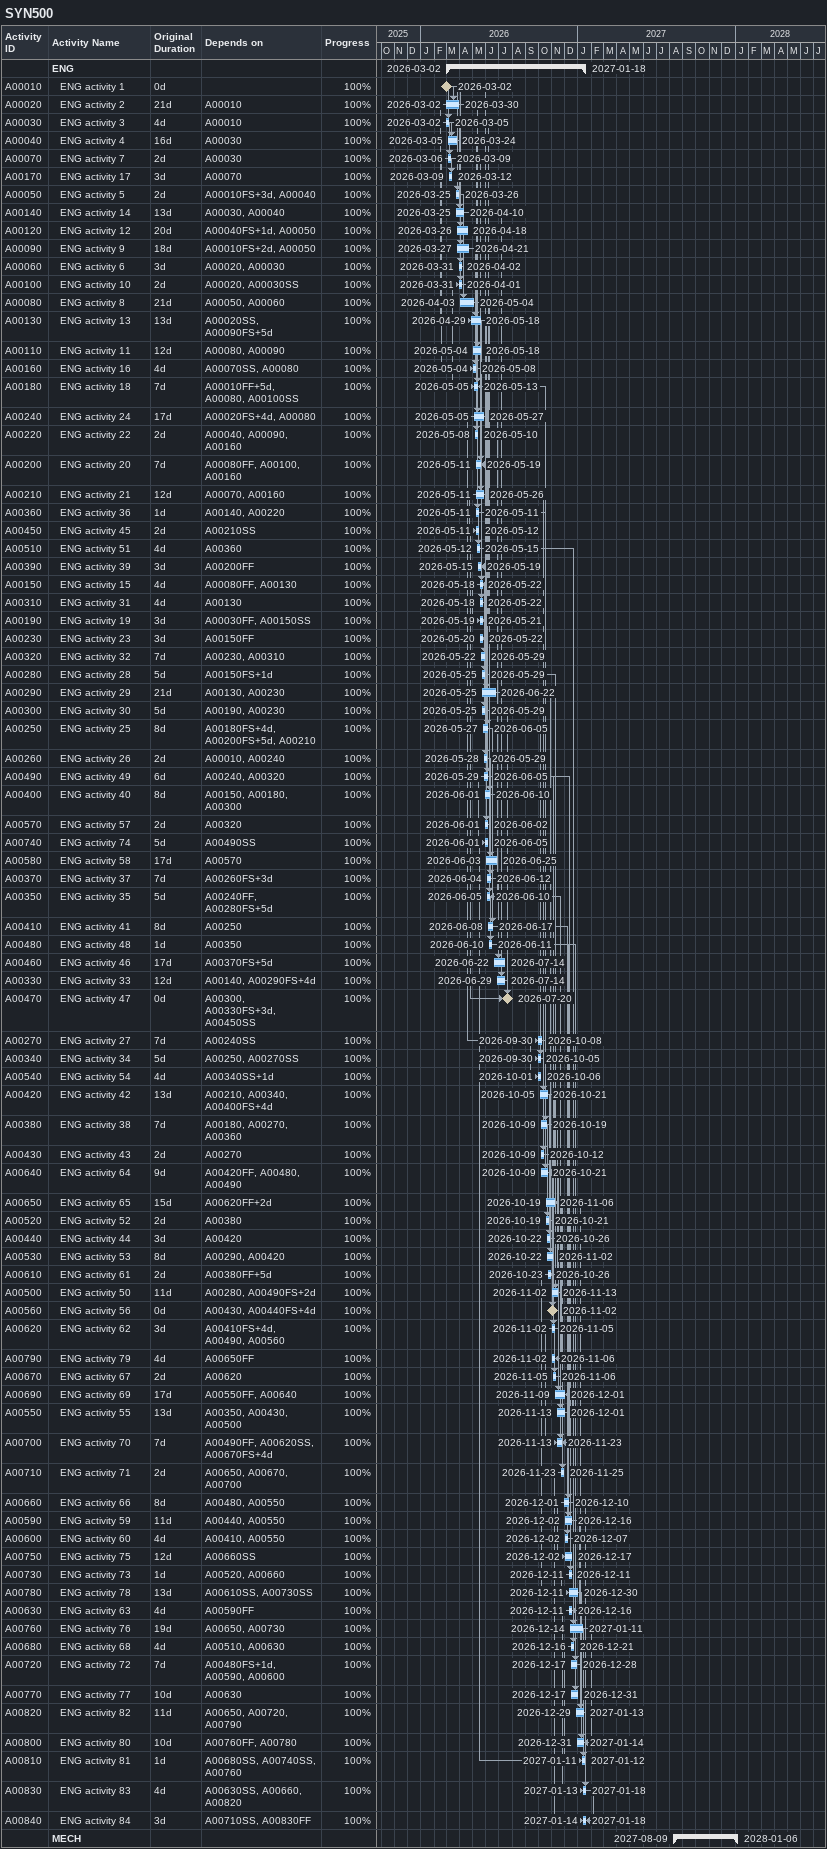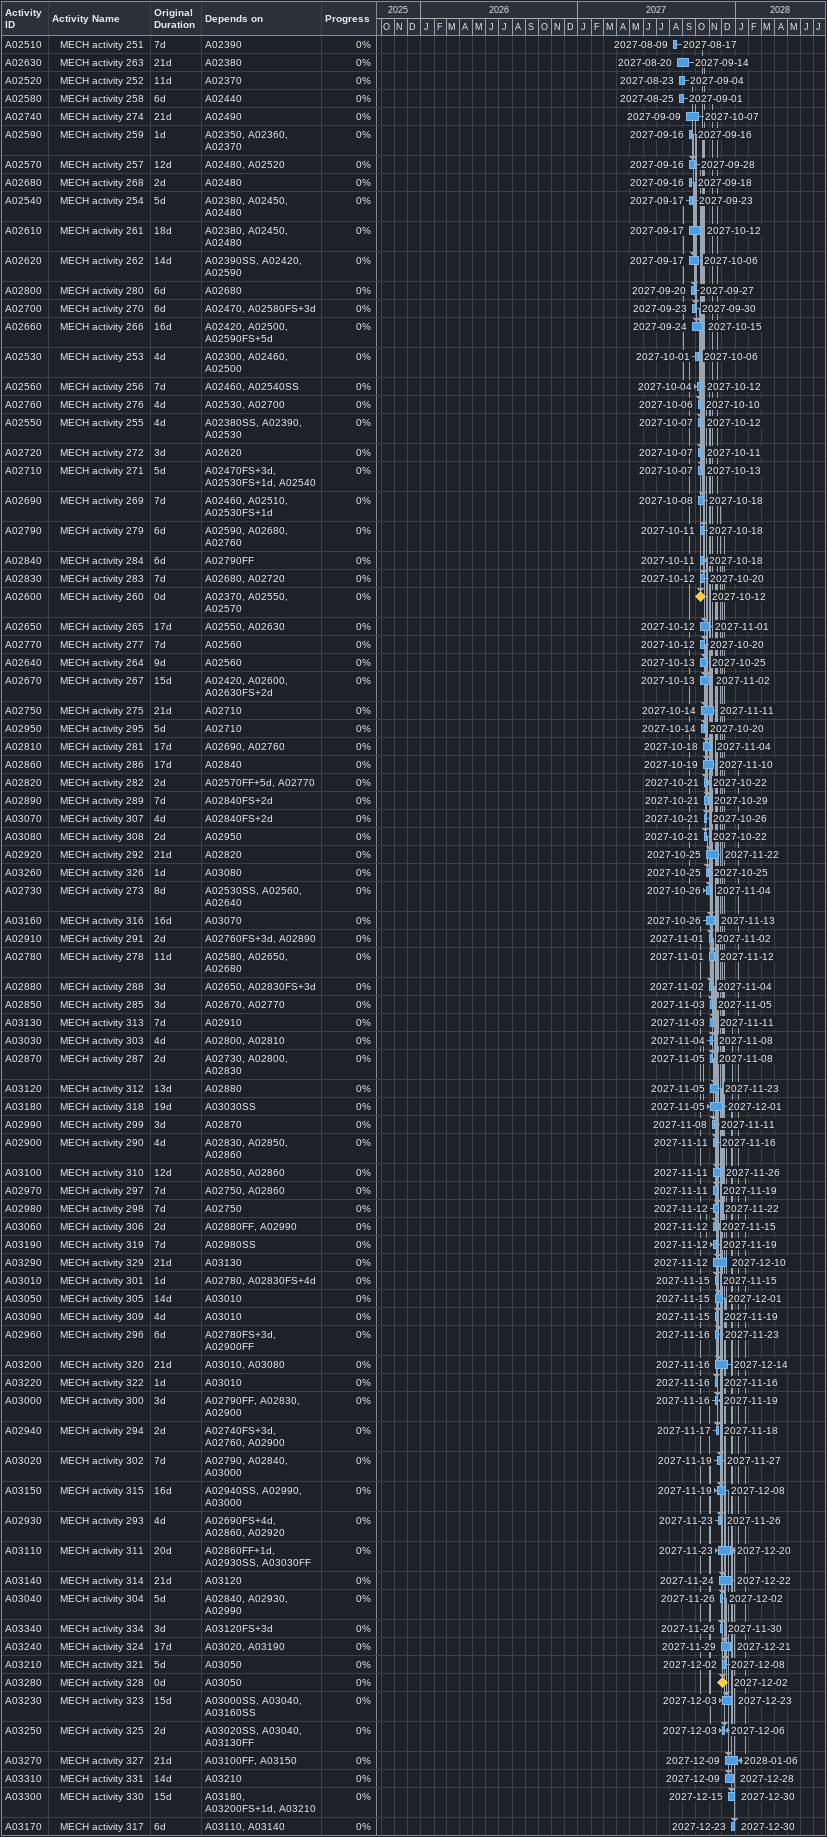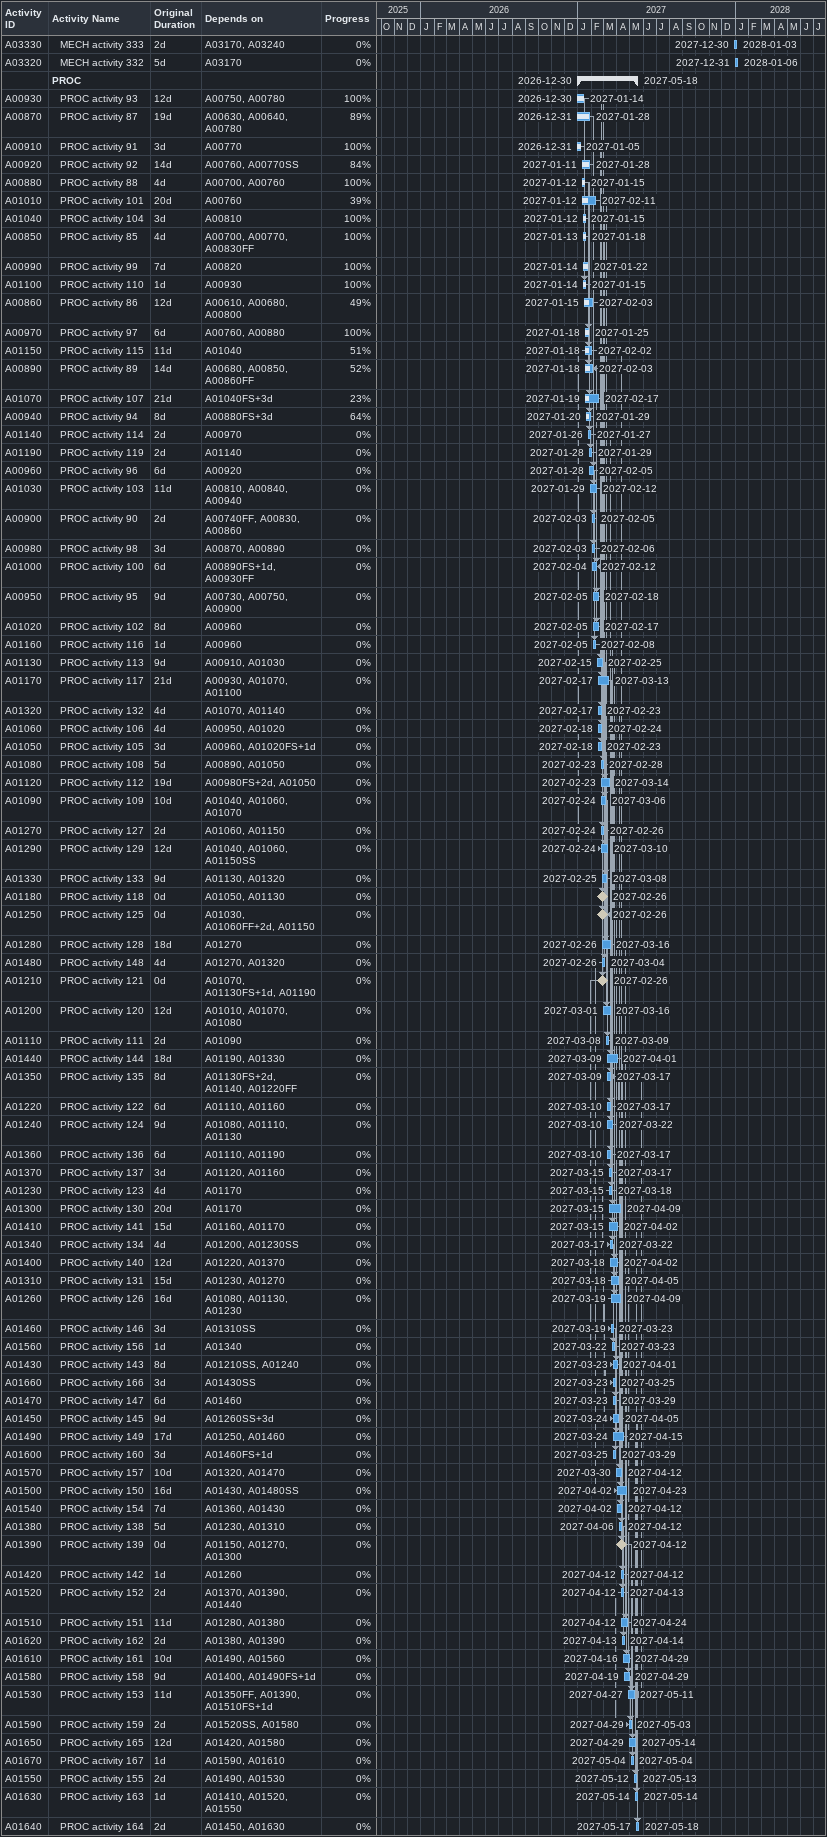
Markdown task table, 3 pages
SYN500

| ID | Level | Task | Original duration | Start | Finish | Predecessors | % complete |
|---|---|---|---|---|---|---|---|
|  | 1 | **ENG** |  | 2026-03-02 | 2027-01-18 |  |  |
| A00010 | 2 | ENG activity 1 | 0d | 2026-03-02 | 2026-03-02 |  | 100 |
| A00020 | 2 | ENG activity 2 | 21d | 2026-03-02 | 2026-03-30 | A00010 | 100 |
| A00030 | 2 | ENG activity 3 | 4d | 2026-03-02 | 2026-03-05 | A00010 | 100 |
| A00040 | 2 | ENG activity 4 | 16d | 2026-03-05 | 2026-03-24 | A00030 | 100 |
| A00070 | 2 | ENG activity 7 | 2d | 2026-03-06 | 2026-03-09 | A00030 | 100 |
| A00170 | 2 | ENG activity 17 | 3d | 2026-03-09 | 2026-03-12 | A00070 | 100 |
| A00050 | 2 | ENG activity 5 | 2d | 2026-03-25 | 2026-03-26 | A00010FS+3d, A00040 | 100 |
| A00140 | 2 | ENG activity 14 | 13d | 2026-03-25 | 2026-04-10 | A00030, A00040 | 100 |
| A00120 | 2 | ENG activity 12 | 20d | 2026-03-26 | 2026-04-18 | A00040FS+1d, A00050 | 100 |
| A00090 | 2 | ENG activity 9 | 18d | 2026-03-27 | 2026-04-21 | A00010FS+2d, A00050 | 100 |
| A00060 | 2 | ENG activity 6 | 3d | 2026-03-31 | 2026-04-02 | A00020, A00030 | 100 |
| A00100 | 2 | ENG activity 10 | 2d | 2026-03-31 | 2026-04-01 | A00020, A00030SS | 100 |
| A00080 | 2 | ENG activity 8 | 21d | 2026-04-03 | 2026-05-04 | A00050, A00060 | 100 |
| A00130 | 2 | ENG activity 13 | 13d | 2026-04-29 | 2026-05-18 | A00020SS, A00090FS+5d | 100 |
| A00110 | 2 | ENG activity 11 | 12d | 2026-05-04 | 2026-05-18 | A00080, A00090 | 100 |
| A00160 | 2 | ENG activity 16 | 4d | 2026-05-04 | 2026-05-08 | A00070SS, A00080 | 100 |
| A00180 | 2 | ENG activity 18 | 7d | 2026-05-05 | 2026-05-13 | A00010FF+5d, A00080, A00100SS | 100 |
| A00240 | 2 | ENG activity 24 | 17d | 2026-05-05 | 2026-05-27 | A00020FS+4d, A00080 | 100 |
| A00220 | 2 | ENG activity 22 | 2d | 2026-05-08 | 2026-05-10 | A00040, A00090, A00160 | 100 |
| A00200 | 2 | ENG activity 20 | 7d | 2026-05-11 | 2026-05-19 | A00080FF, A00100, A00160 | 100 |
| A00210 | 2 | ENG activity 21 | 12d | 2026-05-11 | 2026-05-26 | A00070, A00160 | 100 |
| A00360 | 2 | ENG activity 36 | 1d | 2026-05-11 | 2026-05-11 | A00140, A00220 | 100 |
| A00450 | 2 | ENG activity 45 | 2d | 2026-05-11 | 2026-05-12 | A00210SS | 100 |
| A00510 | 2 | ENG activity 51 | 4d | 2026-05-12 | 2026-05-15 | A00360 | 100 |
| A00390 | 2 | ENG activity 39 | 3d | 2026-05-15 | 2026-05-19 | A00200FF | 100 |
| A00150 | 2 | ENG activity 15 | 4d | 2026-05-18 | 2026-05-22 | A00080FF, A00130 | 100 |
| A00310 | 2 | ENG activity 31 | 4d | 2026-05-18 | 2026-05-22 | A00130 | 100 |
| A00190 | 2 | ENG activity 19 | 3d | 2026-05-19 | 2026-05-21 | A00030FF, A00150SS | 100 |
| A00230 | 2 | ENG activity 23 | 3d | 2026-05-20 | 2026-05-22 | A00150FF | 100 |
| A00320 | 2 | ENG activity 32 | 7d | 2026-05-22 | 2026-05-29 | A00230, A00310 | 100 |
| A00280 | 2 | ENG activity 28 | 5d | 2026-05-25 | 2026-05-29 | A00150FS+1d | 100 |
| A00290 | 2 | ENG activity 29 | 21d | 2026-05-25 | 2026-06-22 | A00130, A00230 | 100 |
| A00300 | 2 | ENG activity 30 | 5d | 2026-05-25 | 2026-05-29 | A00190, A00230 | 100 |
| A00250 | 2 | ENG activity 25 | 8d | 2026-05-27 | 2026-06-05 | A00180FS+4d, A00200FS+5d, A00210 | 100 |
| A00260 | 2 | ENG activity 26 | 2d | 2026-05-28 | 2026-05-29 | A00010, A00240 | 100 |
| A00490 | 2 | ENG activity 49 | 6d | 2026-05-29 | 2026-06-05 | A00240, A00320 | 100 |
| A00400 | 2 | ENG activity 40 | 8d | 2026-06-01 | 2026-06-10 | A00150, A00180, A00300 | 100 |
| A00570 | 2 | ENG activity 57 | 2d | 2026-06-01 | 2026-06-02 | A00320 | 100 |
| A00740 | 2 | ENG activity 74 | 5d | 2026-06-01 | 2026-06-05 | A00490SS | 100 |
| A00580 | 2 | ENG activity 58 | 17d | 2026-06-03 | 2026-06-25 | A00570 | 100 |
| A00370 | 2 | ENG activity 37 | 7d | 2026-06-04 | 2026-06-12 | A00260FS+3d | 100 |
| A00350 | 2 | ENG activity 35 | 5d | 2026-06-05 | 2026-06-10 | A00240FF, A00280FS+5d | 100 |
| A00410 | 2 | ENG activity 41 | 8d | 2026-06-08 | 2026-06-17 | A00250 | 100 |
| A00480 | 2 | ENG activity 48 | 1d | 2026-06-10 | 2026-06-11 | A00350 | 100 |
| A00460 | 2 | ENG activity 46 | 17d | 2026-06-22 | 2026-07-14 | A00370FS+5d | 100 |
| A00330 | 2 | ENG activity 33 | 12d | 2026-06-29 | 2026-07-14 | A00140, A00290FS+4d | 100 |
| A00470 | 2 | ENG activity 47 | 0d | 2026-07-20 | 2026-07-20 | A00300, A00330FS+3d, A00450SS | 100 |
| A00270 | 2 | ENG activity 27 | 7d | 2026-09-30 | 2026-10-08 | A00240SS | 100 |
| A00340 | 2 | ENG activity 34 | 5d | 2026-09-30 | 2026-10-05 | A00250, A00270SS | 100 |
| A00540 | 2 | ENG activity 54 | 4d | 2026-10-01 | 2026-10-06 | A00340SS+1d | 100 |
| A00420 | 2 | ENG activity 42 | 13d | 2026-10-05 | 2026-10-21 | A00210, A00340, A00400FS+4d | 100 |
| A00380 | 2 | ENG activity 38 | 7d | 2026-10-09 | 2026-10-19 | A00180, A00270, A00360 | 100 |
| A00430 | 2 | ENG activity 43 | 2d | 2026-10-09 | 2026-10-12 | A00270 | 100 |
| A00640 | 2 | ENG activity 64 | 9d | 2026-10-09 | 2026-10-21 | A00420FF, A00480, A00490 | 100 |
| A00650 | 2 | ENG activity 65 | 15d | 2026-10-19 | 2026-11-06 | A00620FF+2d | 100 |
| A00520 | 2 | ENG activity 52 | 2d | 2026-10-19 | 2026-10-21 | A00380 | 100 |
| A00440 | 2 | ENG activity 44 | 3d | 2026-10-22 | 2026-10-26 | A00420 | 100 |
| A00530 | 2 | ENG activity 53 | 8d | 2026-10-22 | 2026-11-02 | A00290, A00420 | 100 |
| A00610 | 2 | ENG activity 61 | 2d | 2026-10-23 | 2026-10-26 | A00380FF+5d | 100 |
| A00500 | 2 | ENG activity 50 | 11d | 2026-11-02 | 2026-11-13 | A00280, A00490FS+2d | 100 |
| A00560 | 2 | ENG activity 56 | 0d | 2026-11-02 | 2026-11-02 | A00430, A00440FS+4d | 100 |
| A00620 | 2 | ENG activity 62 | 3d | 2026-11-02 | 2026-11-05 | A00410FS+4d, A00490, A00560 | 100 |
| A00790 | 2 | ENG activity 79 | 4d | 2026-11-02 | 2026-11-06 | A00650FF | 100 |
| A00670 | 2 | ENG activity 67 | 2d | 2026-11-05 | 2026-11-06 | A00620 | 100 |
| A00690 | 2 | ENG activity 69 | 17d | 2026-11-09 | 2026-12-01 | A00550FF, A00640 | 100 |
| A00550 | 2 | ENG activity 55 | 13d | 2026-11-13 | 2026-12-01 | A00350, A00430, A00500 | 100 |
| A00700 | 2 | ENG activity 70 | 7d | 2026-11-13 | 2026-11-23 | A00490FF, A00620SS, A00670FS+4d | 100 |
| A00710 | 2 | ENG activity 71 | 2d | 2026-11-23 | 2026-11-25 | A00650, A00670, A00700 | 100 |
| A00660 | 2 | ENG activity 66 | 8d | 2026-12-01 | 2026-12-10 | A00480, A00550 | 100 |
| A00590 | 2 | ENG activity 59 | 11d | 2026-12-02 | 2026-12-16 | A00440, A00550 | 100 |
| A00600 | 2 | ENG activity 60 | 4d | 2026-12-02 | 2026-12-07 | A00410, A00550 | 100 |
| A00750 | 2 | ENG activity 75 | 12d | 2026-12-02 | 2026-12-17 | A00660SS | 100 |
| A00730 | 2 | ENG activity 73 | 1d | 2026-12-11 | 2026-12-11 | A00520, A00660 | 100 |
| A00780 | 2 | ENG activity 78 | 13d | 2026-12-11 | 2026-12-30 | A00610SS, A00730SS | 100 |
| A00630 | 2 | ENG activity 63 | 4d | 2026-12-11 | 2026-12-16 | A00590FF | 100 |
| A00760 | 2 | ENG activity 76 | 19d | 2026-12-14 | 2027-01-11 | A00650, A00730 | 100 |
| A00680 | 2 | ENG activity 68 | 4d | 2026-12-16 | 2026-12-21 | A00510, A00630 | 100 |
| A00720 | 2 | ENG activity 72 | 7d | 2026-12-17 | 2026-12-28 | A00480FS+1d, A00590, A00600 | 100 |
| A00770 | 2 | ENG activity 77 | 10d | 2026-12-17 | 2026-12-31 | A00630 | 100 |
| A00820 | 2 | ENG activity 82 | 11d | 2026-12-29 | 2027-01-13 | A00650, A00720, A00790 | 100 |
| A00800 | 2 | ENG activity 80 | 10d | 2026-12-31 | 2027-01-14 | A00760FF, A00780 | 100 |
| A00810 | 2 | ENG activity 81 | 1d | 2027-01-11 | 2027-01-12 | A00680SS, A00740SS, A00760 | 100 |
| A00830 | 2 | ENG activity 83 | 4d | 2027-01-13 | 2027-01-18 | A00630SS, A00660, A00820 | 100 |
| A00840 | 2 | ENG activity 84 | 3d | 2027-01-14 | 2027-01-18 | A00710SS, A00830FF | 100 |
|  | 1 | **MECH** |  | 2027-08-09 | 2028-01-06 |  |  |
| A02510 | 2 | MECH activity 251 | 7d | 2027-08-09 | 2027-08-17 | A02390 | 0 |
| A02630 | 2 | MECH activity 263 | 21d | 2027-08-20 | 2027-09-14 | A02380 | 0 |
| A02520 | 2 | MECH activity 252 | 11d | 2027-08-23 | 2027-09-04 | A02370 | 0 |
| A02580 | 2 | MECH activity 258 | 6d | 2027-08-25 | 2027-09-01 | A02440 | 0 |
| A02740 | 2 | MECH activity 274 | 21d | 2027-09-09 | 2027-10-07 | A02490 | 0 |
| A02590 | 2 | MECH activity 259 | 1d | 2027-09-16 | 2027-09-16 | A02350, A02360, A02370 | 0 |
| A02570 | 2 | MECH activity 257 | 12d | 2027-09-16 | 2027-09-28 | A02480, A02520 | 0 |
| A02680 | 2 | MECH activity 268 | 2d | 2027-09-16 | 2027-09-18 | A02480 | 0 |
| A02540 | 2 | MECH activity 254 | 5d | 2027-09-17 | 2027-09-23 | A02380, A02450, A02480 | 0 |
| A02610 | 2 | MECH activity 261 | 18d | 2027-09-17 | 2027-10-12 | A02380, A02450, A02480 | 0 |
| A02620 | 2 | MECH activity 262 | 14d | 2027-09-17 | 2027-10-06 | A02390SS, A02420, A02590 | 0 |
| A02800 | 2 | MECH activity 280 | 6d | 2027-09-20 | 2027-09-27 | A02680 | 0 |
| A02700 | 2 | MECH activity 270 | 6d | 2027-09-23 | 2027-09-30 | A02470, A02580FS+3d | 0 |
| A02660 | 2 | MECH activity 266 | 16d | 2027-09-24 | 2027-10-15 | A02420, A02500, A02590FS+5d | 0 |
| A02530 | 2 | MECH activity 253 | 4d | 2027-10-01 | 2027-10-06 | A02300, A02460, A02500 | 0 |
| A02560 | 2 | MECH activity 256 | 7d | 2027-10-04 | 2027-10-12 | A02460, A02540SS | 0 |
| A02760 | 2 | MECH activity 276 | 4d | 2027-10-06 | 2027-10-10 | A02530, A02700 | 0 |
| A02550 | 2 | MECH activity 255 | 4d | 2027-10-07 | 2027-10-12 | A02380SS, A02390, A02530 | 0 |
| A02720 | 2 | MECH activity 272 | 3d | 2027-10-07 | 2027-10-11 | A02620 | 0 |
| A02710 | 2 | MECH activity 271 | 5d | 2027-10-07 | 2027-10-13 | A02470FS+3d, A02530FS+1d, A02540 | 0 |
| A02690 | 2 | MECH activity 269 | 7d | 2027-10-08 | 2027-10-18 | A02460, A02510, A02530FS+1d | 0 |
| A02790 | 2 | MECH activity 279 | 6d | 2027-10-11 | 2027-10-18 | A02590, A02680, A02760 | 0 |
| A02840 | 2 | MECH activity 284 | 6d | 2027-10-11 | 2027-10-18 | A02790FF | 0 |
| A02830 | 2 | MECH activity 283 | 7d | 2027-10-12 | 2027-10-20 | A02680, A02720 | 0 |
| A02600 | 2 | MECH activity 260 | 0d | 2027-10-12 | 2027-10-12 | A02370, A02550, A02570 | 0 |
| A02650 | 2 | MECH activity 265 | 17d | 2027-10-12 | 2027-11-01 | A02550, A02630 | 0 |
| A02770 | 2 | MECH activity 277 | 7d | 2027-10-12 | 2027-10-20 | A02560 | 0 |
| A02640 | 2 | MECH activity 264 | 9d | 2027-10-13 | 2027-10-25 | A02560 | 0 |
| A02670 | 2 | MECH activity 267 | 15d | 2027-10-13 | 2027-11-02 | A02420, A02600, A02630FS+2d | 0 |
| A02750 | 2 | MECH activity 275 | 21d | 2027-10-14 | 2027-11-11 | A02710 | 0 |
| A02950 | 2 | MECH activity 295 | 5d | 2027-10-14 | 2027-10-20 | A02710 | 0 |
| A02810 | 2 | MECH activity 281 | 17d | 2027-10-18 | 2027-11-04 | A02690, A02760 | 0 |
| A02860 | 2 | MECH activity 286 | 17d | 2027-10-19 | 2027-11-10 | A02840 | 0 |
| A02820 | 2 | MECH activity 282 | 2d | 2027-10-21 | 2027-10-22 | A02570FF+5d, A02770 | 0 |
| A02890 | 2 | MECH activity 289 | 7d | 2027-10-21 | 2027-10-29 | A02840FS+2d | 0 |
| A03070 | 2 | MECH activity 307 | 4d | 2027-10-21 | 2027-10-26 | A02840FS+2d | 0 |
| A03080 | 2 | MECH activity 308 | 2d | 2027-10-21 | 2027-10-22 | A02950 | 0 |
| A02920 | 2 | MECH activity 292 | 21d | 2027-10-25 | 2027-11-22 | A02820 | 0 |
| A03260 | 2 | MECH activity 326 | 1d | 2027-10-25 | 2027-10-25 | A03080 | 0 |
| A02730 | 2 | MECH activity 273 | 8d | 2027-10-26 | 2027-11-04 | A02530SS, A02560, A02640 | 0 |
| A03160 | 2 | MECH activity 316 | 16d | 2027-10-26 | 2027-11-13 | A03070 | 0 |
| A02910 | 2 | MECH activity 291 | 2d | 2027-11-01 | 2027-11-02 | A02760FS+3d, A02890 | 0 |
| A02780 | 2 | MECH activity 278 | 11d | 2027-11-01 | 2027-11-12 | A02580, A02650, A02680 | 0 |
| A02880 | 2 | MECH activity 288 | 3d | 2027-11-02 | 2027-11-04 | A02650, A02830FS+3d | 0 |
| A02850 | 2 | MECH activity 285 | 3d | 2027-11-03 | 2027-11-05 | A02670, A02770 | 0 |
| A03130 | 2 | MECH activity 313 | 7d | 2027-11-03 | 2027-11-11 | A02910 | 0 |
| A03030 | 2 | MECH activity 303 | 4d | 2027-11-04 | 2027-11-08 | A02800, A02810 | 0 |
| A02870 | 2 | MECH activity 287 | 2d | 2027-11-05 | 2027-11-08 | A02730, A02800, A02830 | 0 |
| A03120 | 2 | MECH activity 312 | 13d | 2027-11-05 | 2027-11-23 | A02880 | 0 |
| A03180 | 2 | MECH activity 318 | 19d | 2027-11-05 | 2027-12-01 | A03030SS | 0 |
| A02990 | 2 | MECH activity 299 | 3d | 2027-11-08 | 2027-11-11 | A02870 | 0 |
| A02900 | 2 | MECH activity 290 | 4d | 2027-11-11 | 2027-11-16 | A02830, A02850, A02860 | 0 |
| A03100 | 2 | MECH activity 310 | 12d | 2027-11-11 | 2027-11-26 | A02850, A02860 | 0 |
| A02970 | 2 | MECH activity 297 | 7d | 2027-11-11 | 2027-11-19 | A02750, A02860 | 0 |
| A02980 | 2 | MECH activity 298 | 7d | 2027-11-12 | 2027-11-22 | A02750 | 0 |
| A03060 | 2 | MECH activity 306 | 2d | 2027-11-12 | 2027-11-15 | A02880FF, A02990 | 0 |
| A03190 | 2 | MECH activity 319 | 7d | 2027-11-12 | 2027-11-19 | A02980SS | 0 |
| A03290 | 2 | MECH activity 329 | 21d | 2027-11-12 | 2027-12-10 | A03130 | 0 |
| A03010 | 2 | MECH activity 301 | 1d | 2027-11-15 | 2027-11-15 | A02780, A02830FS+4d | 0 |
| A03050 | 2 | MECH activity 305 | 14d | 2027-11-15 | 2027-12-01 | A03010 | 0 |
| A03090 | 2 | MECH activity 309 | 4d | 2027-11-15 | 2027-11-19 | A03010 | 0 |
| A02960 | 2 | MECH activity 296 | 6d | 2027-11-16 | 2027-11-23 | A02780FS+3d, A02900FF | 0 |
| A03200 | 2 | MECH activity 320 | 21d | 2027-11-16 | 2027-12-14 | A03010, A03080 | 0 |
| A03220 | 2 | MECH activity 322 | 1d | 2027-11-16 | 2027-11-16 | A03010 | 0 |
| A03000 | 2 | MECH activity 300 | 3d | 2027-11-16 | 2027-11-19 | A02790FF, A02830, A02900 | 0 |
| A02940 | 2 | MECH activity 294 | 2d | 2027-11-17 | 2027-11-18 | A02740FS+3d, A02760, A02900 | 0 |
| A03020 | 2 | MECH activity 302 | 7d | 2027-11-19 | 2027-11-27 | A02790, A02840, A03000 | 0 |
| A03150 | 2 | MECH activity 315 | 16d | 2027-11-19 | 2027-12-08 | A02940SS, A02990, A03000 | 0 |
| A02930 | 2 | MECH activity 293 | 4d | 2027-11-23 | 2027-11-26 | A02690FS+4d, A02860, A02920 | 0 |
| A03110 | 2 | MECH activity 311 | 20d | 2027-11-23 | 2027-12-20 | A02860FF+1d, A02930SS, A03030FF | 0 |
| A03140 | 2 | MECH activity 314 | 21d | 2027-11-24 | 2027-12-22 | A03120 | 0 |
| A03040 | 2 | MECH activity 304 | 5d | 2027-11-26 | 2027-12-02 | A02840, A02930, A02990 | 0 |
| A03340 | 2 | MECH activity 334 | 3d | 2027-11-26 | 2027-11-30 | A03120FS+3d | 0 |
| A03240 | 2 | MECH activity 324 | 17d | 2027-11-29 | 2027-12-21 | A03020, A03190 | 0 |
| A03210 | 2 | MECH activity 321 | 5d | 2027-12-02 | 2027-12-08 | A03050 | 0 |
| A03280 | 2 | MECH activity 328 | 0d | 2027-12-02 | 2027-12-02 | A03050 | 0 |
| A03230 | 2 | MECH activity 323 | 15d | 2027-12-03 | 2027-12-23 | A03000SS, A03040, A03160SS | 0 |
| A03250 | 2 | MECH activity 325 | 2d | 2027-12-03 | 2027-12-06 | A03020SS, A03040, A03130FF | 0 |
| A03270 | 2 | MECH activity 327 | 21d | 2027-12-09 | 2028-01-06 | A03100FF, A03150 | 0 |
| A03310 | 2 | MECH activity 331 | 14d | 2027-12-09 | 2027-12-28 | A03210 | 0 |
| A03300 | 2 | MECH activity 330 | 15d | 2027-12-15 | 2027-12-30 | A03180, A03200FS+1d, A03210 | 0 |
| A03170 | 2 | MECH activity 317 | 6d | 2027-12-23 | 2027-12-30 | A03110, A03140 | 0 |
| A03330 | 2 | MECH activity 333 | 2d | 2027-12-30 | 2028-01-03 | A03170, A03240 | 0 |
| A03320 | 2 | MECH activity 332 | 5d | 2027-12-31 | 2028-01-06 | A03170 | 0 |
|  | 1 | **PROC** |  | 2026-12-30 | 2027-05-18 |  |  |
| A00930 | 2 | PROC activity 93 | 12d | 2026-12-30 | 2027-01-14 | A00750, A00780 | 100 |
| A00870 | 2 | PROC activity 87 | 19d | 2026-12-31 | 2027-01-28 | A00630, A00640, A00780 | 89 |
| A00910 | 2 | PROC activity 91 | 3d | 2026-12-31 | 2027-01-05 | A00770 | 100 |
| A00920 | 2 | PROC activity 92 | 14d | 2027-01-11 | 2027-01-28 | A00760, A00770SS | 84 |
| A00880 | 2 | PROC activity 88 | 4d | 2027-01-12 | 2027-01-15 | A00700, A00760 | 100 |
| A01010 | 2 | PROC activity 101 | 20d | 2027-01-12 | 2027-02-11 | A00760 | 39 |
| A01040 | 2 | PROC activity 104 | 3d | 2027-01-12 | 2027-01-15 | A00810 | 100 |
| A00850 | 2 | PROC activity 85 | 4d | 2027-01-13 | 2027-01-18 | A00700, A00770, A00830FF | 100 |
| A00990 | 2 | PROC activity 99 | 7d | 2027-01-14 | 2027-01-22 | A00820 | 100 |
| A01100 | 2 | PROC activity 110 | 1d | 2027-01-14 | 2027-01-15 | A00930 | 100 |
| A00860 | 2 | PROC activity 86 | 12d | 2027-01-15 | 2027-02-03 | A00610, A00680, A00800 | 49 |
| A00970 | 2 | PROC activity 97 | 6d | 2027-01-18 | 2027-01-25 | A00760, A00880 | 100 |
| A01150 | 2 | PROC activity 115 | 11d | 2027-01-18 | 2027-02-02 | A01040 | 51 |
| A00890 | 2 | PROC activity 89 | 14d | 2027-01-18 | 2027-02-03 | A00680, A00850, A00860FF | 52 |
| A01070 | 2 | PROC activity 107 | 21d | 2027-01-19 | 2027-02-17 | A01040FS+3d | 23 |
| A00940 | 2 | PROC activity 94 | 8d | 2027-01-20 | 2027-01-29 | A00880FS+3d | 64 |
| A01140 | 2 | PROC activity 114 | 2d | 2027-01-26 | 2027-01-27 | A00970 | 0 |
| A01190 | 2 | PROC activity 119 | 2d | 2027-01-28 | 2027-01-29 | A01140 | 0 |
| A00960 | 2 | PROC activity 96 | 6d | 2027-01-28 | 2027-02-05 | A00920 | 0 |
| A01030 | 2 | PROC activity 103 | 11d | 2027-01-29 | 2027-02-12 | A00810, A00840, A00940 | 0 |
| A00900 | 2 | PROC activity 90 | 2d | 2027-02-03 | 2027-02-05 | A00740FF, A00830, A00860 | 0 |
| A00980 | 2 | PROC activity 98 | 3d | 2027-02-03 | 2027-02-06 | A00870, A00890 | 0 |
| A01000 | 2 | PROC activity 100 | 6d | 2027-02-04 | 2027-02-12 | A00890FS+1d, A00930FF | 0 |
| A00950 | 2 | PROC activity 95 | 9d | 2027-02-05 | 2027-02-18 | A00730, A00750, A00900 | 0 |
| A01020 | 2 | PROC activity 102 | 8d | 2027-02-05 | 2027-02-17 | A00960 | 0 |
| A01160 | 2 | PROC activity 116 | 1d | 2027-02-05 | 2027-02-08 | A00960 | 0 |
| A01130 | 2 | PROC activity 113 | 9d | 2027-02-15 | 2027-02-25 | A00910, A01030 | 0 |
| A01170 | 2 | PROC activity 117 | 21d | 2027-02-17 | 2027-03-13 | A00930, A01070, A01100 | 0 |
| A01320 | 2 | PROC activity 132 | 4d | 2027-02-17 | 2027-02-23 | A01070, A01140 | 0 |
| A01060 | 2 | PROC activity 106 | 4d | 2027-02-18 | 2027-02-24 | A00950, A01020 | 0 |
| A01050 | 2 | PROC activity 105 | 3d | 2027-02-18 | 2027-02-23 | A00960, A01020FS+1d | 0 |
| A01080 | 2 | PROC activity 108 | 5d | 2027-02-23 | 2027-02-28 | A00890, A01050 | 0 |
| A01120 | 2 | PROC activity 112 | 19d | 2027-02-23 | 2027-03-14 | A00980FS+2d, A01050 | 0 |
| A01090 | 2 | PROC activity 109 | 10d | 2027-02-24 | 2027-03-06 | A01040, A01060, A01070 | 0 |
| A01270 | 2 | PROC activity 127 | 2d | 2027-02-24 | 2027-02-26 | A01060, A01150 | 0 |
| A01290 | 2 | PROC activity 129 | 12d | 2027-02-24 | 2027-03-10 | A01040, A01060, A01150SS | 0 |
| A01330 | 2 | PROC activity 133 | 9d | 2027-02-25 | 2027-03-08 | A01130, A01320 | 0 |
| A01180 | 2 | PROC activity 118 | 0d | 2027-02-26 | 2027-02-26 | A01050, A01130 | 0 |
| A01250 | 2 | PROC activity 125 | 0d | 2027-02-26 | 2027-02-26 | A01030, A01060FF+2d, A01150 | 0 |
| A01280 | 2 | PROC activity 128 | 18d | 2027-02-26 | 2027-03-16 | A01270 | 0 |
| A01480 | 2 | PROC activity 148 | 4d | 2027-02-26 | 2027-03-04 | A01270, A01320 | 0 |
| A01210 | 2 | PROC activity 121 | 0d | 2027-02-26 | 2027-02-26 | A01070, A01130FS+1d, A01190 | 0 |
| A01200 | 2 | PROC activity 120 | 12d | 2027-03-01 | 2027-03-16 | A01010, A01070, A01080 | 0 |
| A01110 | 2 | PROC activity 111 | 2d | 2027-03-08 | 2027-03-09 | A01090 | 0 |
| A01440 | 2 | PROC activity 144 | 18d | 2027-03-09 | 2027-04-01 | A01190, A01330 | 0 |
| A01350 | 2 | PROC activity 135 | 8d | 2027-03-09 | 2027-03-17 | A01130FS+2d, A01140, A01220FF | 0 |
| A01220 | 2 | PROC activity 122 | 6d | 2027-03-10 | 2027-03-17 | A01110, A01160 | 0 |
| A01240 | 2 | PROC activity 124 | 9d | 2027-03-10 | 2027-03-22 | A01080, A01110, A01130 | 0 |
| A01360 | 2 | PROC activity 136 | 6d | 2027-03-10 | 2027-03-17 | A01110, A01190 | 0 |
| A01370 | 2 | PROC activity 137 | 3d | 2027-03-15 | 2027-03-17 | A01120, A01160 | 0 |
| A01230 | 2 | PROC activity 123 | 4d | 2027-03-15 | 2027-03-18 | A01170 | 0 |
| A01300 | 2 | PROC activity 130 | 20d | 2027-03-15 | 2027-04-09 | A01170 | 0 |
| A01410 | 2 | PROC activity 141 | 15d | 2027-03-15 | 2027-04-02 | A01160, A01170 | 0 |
| A01340 | 2 | PROC activity 134 | 4d | 2027-03-17 | 2027-03-22 | A01200, A01230SS | 0 |
| A01400 | 2 | PROC activity 140 | 12d | 2027-03-18 | 2027-04-02 | A01220, A01370 | 0 |
| A01310 | 2 | PROC activity 131 | 15d | 2027-03-18 | 2027-04-05 | A01230, A01270 | 0 |
| A01260 | 2 | PROC activity 126 | 16d | 2027-03-19 | 2027-04-09 | A01080, A01130, A01230 | 0 |
| A01460 | 2 | PROC activity 146 | 3d | 2027-03-19 | 2027-03-23 | A01310SS | 0 |
| A01560 | 2 | PROC activity 156 | 1d | 2027-03-22 | 2027-03-23 | A01340 | 0 |
| A01430 | 2 | PROC activity 143 | 8d | 2027-03-23 | 2027-04-01 | A01210SS, A01240 | 0 |
| A01660 | 2 | PROC activity 166 | 3d | 2027-03-23 | 2027-03-25 | A01430SS | 0 |
| A01470 | 2 | PROC activity 147 | 6d | 2027-03-23 | 2027-03-29 | A01460 | 0 |
| A01450 | 2 | PROC activity 145 | 9d | 2027-03-24 | 2027-04-05 | A01260SS+3d | 0 |
| A01490 | 2 | PROC activity 149 | 17d | 2027-03-24 | 2027-04-15 | A01250, A01460 | 0 |
| A01600 | 2 | PROC activity 160 | 3d | 2027-03-25 | 2027-03-29 | A01460FS+1d | 0 |
| A01570 | 2 | PROC activity 157 | 10d | 2027-03-30 | 2027-04-12 | A01320, A01470 | 0 |
| A01500 | 2 | PROC activity 150 | 16d | 2027-04-02 | 2027-04-23 | A01430, A01480SS | 0 |
| A01540 | 2 | PROC activity 154 | 7d | 2027-04-02 | 2027-04-12 | A01360, A01430 | 0 |
| A01380 | 2 | PROC activity 138 | 5d | 2027-04-06 | 2027-04-12 | A01230, A01310 | 0 |
| A01390 | 2 | PROC activity 139 | 0d | 2027-04-12 | 2027-04-12 | A01150, A01270, A01300 | 0 |
| A01420 | 2 | PROC activity 142 | 1d | 2027-04-12 | 2027-04-12 | A01260 | 0 |
| A01520 | 2 | PROC activity 152 | 2d | 2027-04-12 | 2027-04-13 | A01370, A01390, A01440 | 0 |
| A01510 | 2 | PROC activity 151 | 11d | 2027-04-12 | 2027-04-24 | A01280, A01380 | 0 |
| A01620 | 2 | PROC activity 162 | 2d | 2027-04-13 | 2027-04-14 | A01380, A01390 | 0 |
| A01610 | 2 | PROC activity 161 | 10d | 2027-04-16 | 2027-04-29 | A01490, A01560 | 0 |
| A01580 | 2 | PROC activity 158 | 9d | 2027-04-19 | 2027-04-29 | A01400, A01490FS+1d | 0 |
| A01530 | 2 | PROC activity 153 | 11d | 2027-04-27 | 2027-05-11 | A01350FF, A01390, A01510FS+1d | 0 |
| A01590 | 2 | PROC activity 159 | 2d | 2027-04-29 | 2027-05-03 | A01520SS, A01580 | 0 |
| A01650 | 2 | PROC activity 165 | 12d | 2027-04-29 | 2027-05-14 | A01420, A01580 | 0 |
| A01670 | 2 | PROC activity 167 | 1d | 2027-05-04 | 2027-05-04 | A01590, A01610 | 0 |
| A01550 | 2 | PROC activity 155 | 2d | 2027-05-12 | 2027-05-13 | A01490, A01530 | 0 |
| A01630 | 2 | PROC activity 163 | 1d | 2027-05-14 | 2027-05-14 | A01410, A01520, A01550 | 0 |
| A01640 | 2 | PROC activity 164 | 2d | 2027-05-17 | 2027-05-18 | A01450, A01630 | 0 |
